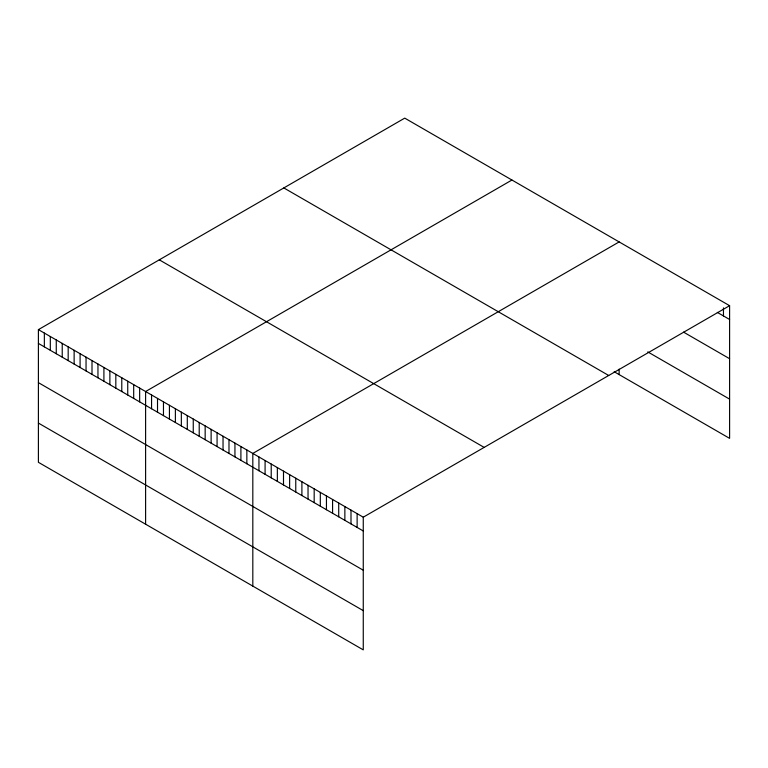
<?xml version="1.0" encoding="UTF-8"?>
<svg xmlns="http://www.w3.org/2000/svg" width="768" height="768" viewBox="0 0 768 768"><rect width="100%" height="100%" fill="white"/><g stroke="black" fill="none" stroke-linecap="round" stroke-linejoin="round"><path stroke-width="1.15" d="M729.6 305.693L363.264 517.19L363.264 649.872L38.4 462.307L38.4 329.635L404.736 118.128L729.6 305.693L729.6 438.365L614.179 371.731M511.939 180.029L145.603 391.526L145.603 524.198M619.142 241.92L252.816 453.427L252.816 586.099M717.331 312.394L729.6 319.478M683.578 332.141L729.6 358.714M647.779 351.898L729.6 399.13M283.843 187.93L608.707 375.485M159.293 259.834L484.157 447.398M38.4 329.635L363.264 517.19M38.4 343.421L363.264 530.976M38.4 382.646L363.264 570.211M38.4 423.072L363.264 610.637M723.466 307.891L723.466 315.936M619.142 369.149L619.142 374.592M357.13 513.648L357.13 527.434M350.995 510.106L350.995 523.891M344.861 506.563L344.861 520.349M338.717 503.021L338.717 516.806M332.582 499.478L332.582 513.264M326.448 495.936L326.448 509.722M320.314 492.394L320.314 506.179M314.179 488.851L314.179 502.637M308.035 485.309L308.035 499.094M301.901 481.766L301.901 495.552M295.766 478.224L295.766 492.01M289.632 474.682L289.632 488.467M283.498 471.139L283.498 484.925M277.354 467.597L277.354 481.382M271.219 464.054L271.219 477.83M265.085 460.512L265.085 474.288M258.95 456.97L258.95 470.746M246.854 449.981L246.854 463.766M240.902 446.544L240.902 460.33M234.941 443.107L234.941 456.893M228.989 439.67L228.989 453.456M223.037 436.234L223.037 450.01M217.075 432.787L217.075 446.573M211.123 429.35L211.123 443.136M205.162 425.914L205.162 439.699M199.21 422.477L199.21 436.262M193.258 419.04L193.258 432.816M187.296 415.594L187.296 429.379M181.344 412.157L181.344 425.942M175.382 408.72L175.382 422.506M169.43 405.283L169.43 419.069M163.469 401.846L163.469 415.632M157.517 398.41L157.517 412.186M151.565 394.963L151.565 408.749M139.651 388.09L139.651 401.875M133.69 384.653L133.69 398.438M127.738 381.216L127.738 394.992M121.786 377.77L121.786 391.555M115.824 374.333L115.824 388.118M109.872 370.896L109.872 384.682M103.91 367.459L103.91 381.245M97.958 364.022L97.958 377.798M92.006 360.576L92.006 374.362M86.045 357.139L86.045 370.925M80.093 353.702L80.093 367.488M74.131 350.266L74.131 364.051M68.179 346.829L68.179 360.614M62.227 343.392L62.227 357.168M56.266 339.946L56.266 353.731M50.314 336.509L50.314 350.294M44.352 333.072L44.352 346.858"/></g></svg>
